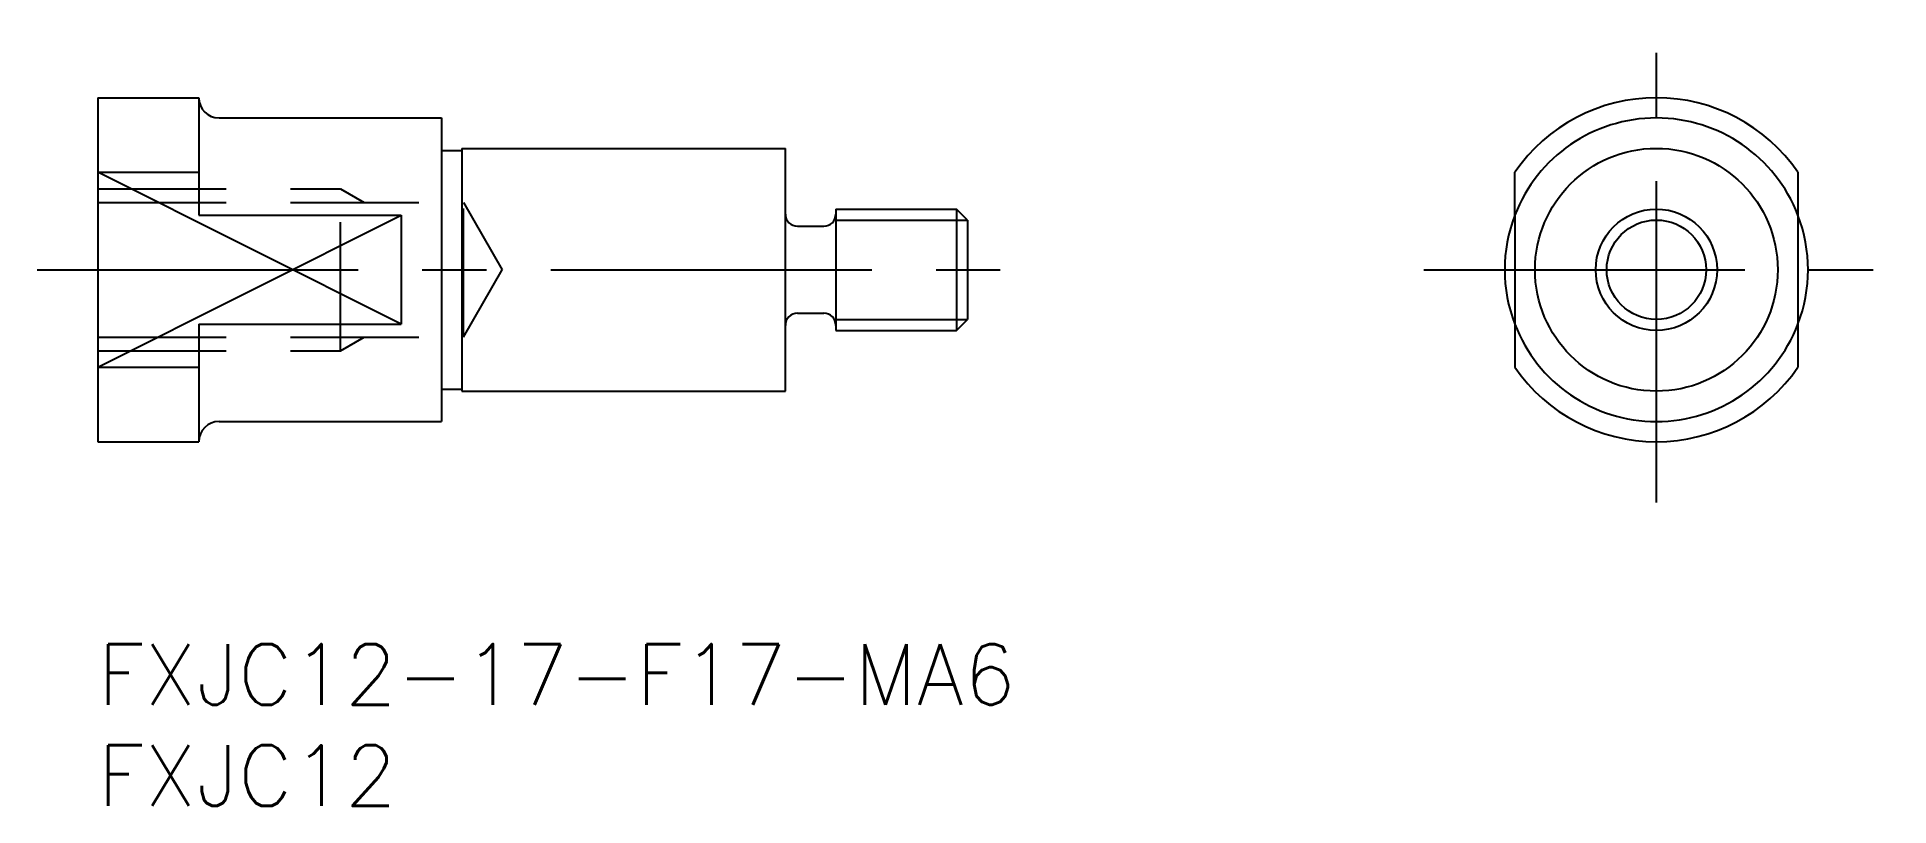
# Model space of a CAD drawing. Extents: x -3 to 88.6, y -8 to 30.
import ezdxf

# ---------------------------------------------------------------- set-up
doc = ezdxf.new("R2010")
doc.units = 0
doc.header["$LTSCALE"] = 0.5
doc.linetypes.add('CENTER', pattern=[50.8, 31.75, -6.35, 6.35, -6.35])
doc.linetypes.add('DASHED', pattern=[19.05, 12.7, -6.35])
for name, color, linetype in [('MSM_CENTER', 1, 'CENTER'), ('MSM_CONTINUOUS', 7, 'CONTINUOUS'), ('MSM_DASHED', 4, 'DASHED'), ('MSM_NARROW', 5, 'CONTINUOUS'), ('MSM_PART_NUMBER', 7, 'CONTINUOUS')]:
    doc.layers.add(name, color=color, linetype=linetype)
doc.styles.get("Standard").update_dxf_attribs({"font": 'txt.shx', "height": 3, "bigfont": 'bigfont.shx'})

# ---------------------------------------------------------------- blocks, each defined once
blk = doc.blocks.new('*U13')
at = {"layer": 'MSM_PART_NUMBER'}
blk.add_text('FXJC12-17-F17-MA6', height=3, dxfattribs=at).set_placement((0, -3))
blk = doc.blocks.new('*U14')
at = {"layer": 'MSM_PART_NUMBER'}
blk.add_text('FXJC12', height=3, dxfattribs=at).set_placement((0, -8))

msp = doc.modelspace()

# ---------------------------------------------------------------- linework, layer by layer
at = {"layer": 'MSM_CENTER'}
for p, q in [((77.069, 7), (77.069, 30)), ((-3, 18.5), (46, 18.5)), ((65.569, 18.5), (88.569, 18.5))]:
    msp.add_line(p, q, dxfattribs=at)
at = {"layer": 'MSM_CONTINUOUS'}
for p, q in [((0, 27), (0, 10)), ((0, 27), (5, 27)), ((5, 27), (5, 21.193)), ((6, 26), (17, 26)), ((17, 26), (17, 11)), ((17, 24.4), (18, 24.4)), ((18, 24.5), (34, 24.5)), ((18, 24.5), (18, 12.5)), ((34, 12.5), (34, 24.5)), ((0, 23.322), (5, 23.322)), ((70.069, 21.193), (70.069, 23.322)), ((84.069, 23.322), (84.069, 21.193)), ((5, 21.193), (15, 21.193)), ((15, 21.193), (15, 15.807)), ((36.5, 21.5), (42.458, 21.5)), ((36.5, 21.5), (36.5, 15.5)), ((43, 20.958), (42.458, 21.5)), ((42.458, 21.5), (42.458, 15.5)), ((34.6, 20.65), (35.9, 20.65)), ((43, 20.958), (43, 16.041)), ((5, 15.807), (15, 15.807)), ((5, 15.807), (5, 10)), ((34.6, 16.35), (35.9, 16.35)), ((42.458, 15.5), (43, 16.041)), ((70.069, 15.807), (70.069, 13.678)), ((84.069, 15.807), (84.069, 13.678)), ((36.5, 15.5), (42.458, 15.5)), ((0, 13.678), (5, 13.678)), ((17, 12.6), (18, 12.6)), ((18, 12.5), (34, 12.5)), ((6, 11), (17, 11)), ((0, 10), (5, 10))]:
    msp.add_line(p, q, dxfattribs=at)
for radius in [6, 3]:
    msp.add_circle((77.069, 18.5), radius, dxfattribs=at)
for centre, radius, start, end in [((6, 27), 1, 180, 270), ((77.069, 18.5), 8.5, 34.56032, 145.43968), ((77.069, 18.5), 7.5, 21.03947, 158.96053), ((34.6, 21.25), 0.6, 180, 270), ((35.9, 21.25), 0.6, 270, 0), ((77.069, 18.5), 7.5, 158.96053, 201.03947), ((77.069, 18.5), 7.5, 338.96053, 21.03947), ((34.6, 15.75), 0.6, 90, 180), ((35.9, 15.75), 0.6, 0, 90), ((77.069, 18.5), 7.5, 201.03947, 338.96053), ((77.069, 18.5), 8.5, 214.56032, 325.43968), ((6, 10), 1, 90, 180)]:
    msp.add_arc(centre, radius, start, end, dxfattribs=at)
at = {"layer": 'MSM_DASHED'}
for p, q in [((0, 22.5), (12, 22.5)), ((12, 14.5), (12, 22.5)), ((12, 22.5), (13.172, 21.823)), ((0, 21.823), (18.081, 21.823)), ((18.081, 15.176), (18.081, 21.823)), ((18.081, 21.823), (20, 18.5)), ((70.069, 21.193), (70.069, 15.807)), ((84.069, 21.193), (84.069, 15.807)), ((18.081, 15.176), (20, 18.5)), ((0, 15.176), (18.081, 15.176)), ((12, 14.5), (13.172, 15.176)), ((0, 14.5), (12, 14.5))]:
    msp.add_line(p, q, dxfattribs=at)
at = {"layer": 'MSM_NARROW'}
for p, q in [((15, 15.807), (0, 23.322)), ((0, 13.678), (15, 21.193)), ((36.5, 20.958), (43, 20.958)), ((36.5, 16.041), (43, 16.041))]:
    msp.add_line(p, q, dxfattribs=at)
msp.add_circle((77.069, 18.5), 2.458, dxfattribs=at)

# ---------------------------------------------------------------- block references
at = {"layer": 'MSM_CONTINUOUS'}
for name in ['*U13', '*U14']:
    msp.add_blockref(name, (0, 0), dxfattribs=at)

doc.saveas('drawing.dxf')
